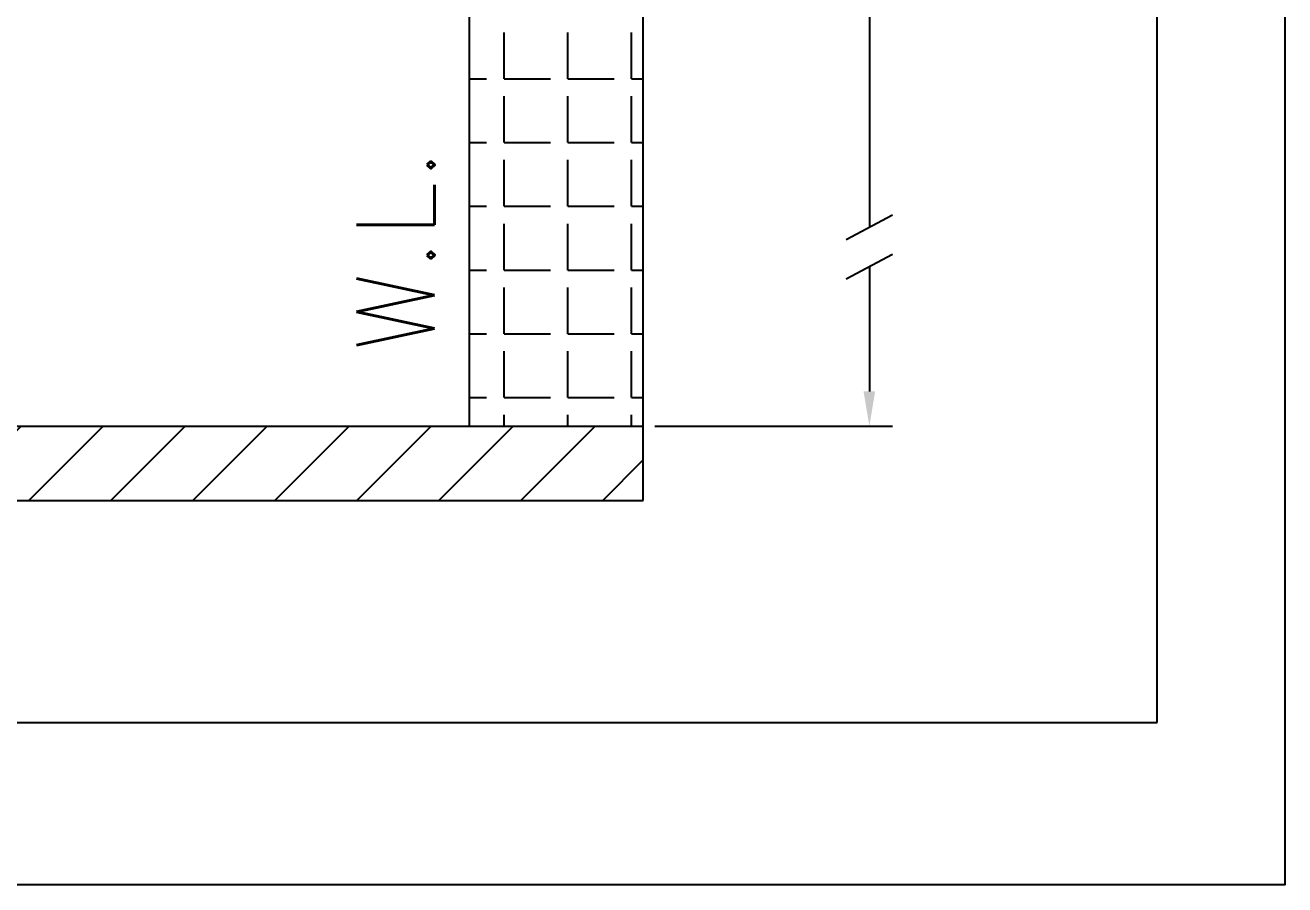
# Model space of a CAD drawing. Extents: x 1944 to 4044, y -46 to 2924.
# Drawn here: x 3500 to 4044, y -46 to 325 of the extents above; entities that cross this region are included whole.
import ezdxf

# ---------------------------------------------------------------- set-up
doc = ezdxf.new("R2010")
doc.units = 0
doc.header["$LTSCALE"] = 23.1
doc.layers.get('0').update_dxf_attribs({"linetype": 'CONTINUOUS'})
doc.layers.add('D', color=2, linetype='CONTINUOUS')
doc.layers.add('HT', color=3, linetype='CONTINUOUS')
doc.styles.get("Standard").update_dxf_attribs({"font": 'txt.shx', "bigfont": 'whgtxt.shx'})

msp = doc.modelspace()

# ---------------------------------------------------------------- hatches: boundary and pattern name
at = {"layer": 'HT', "ltscale": 0.5}
h = msp.add_hatch(dxfattribs=at)
h.set_pattern_fill('ANSI31', color=256, scale=200, style=0)
h.set_pattern_definition([(45, (3566.208, 3861.404), (-17.67767, 17.67767), [])])
h.paths.add_polyline_path([(3767.02, 120.3), (3767.02, 152.3), (2692.02, 152.3), (2692.02, 120.3)])

# ---------------------------------------------------------------- linework, layer by layer
at = {"color": 4}
for p, q in [((3988.61, 24.46), (3988.61, 2769.46)), ((2113.61, 24.46), (3988.61, 24.46))]:
    msp.add_line(p, q, dxfattribs=at)
at = {"layer": 'D'}
for p, q in [((3864.48, 591.77), (3864.48, 238.19)), ((3854.48, 232.87), (3874.48, 243.51)), ((3854.48, 215.88), (3874.48, 226.52)), ((3864.48, 221.2), (3864.48, 167.3)), ((3772.02, 152.3), (3874.48, 152.3))]:
    msp.add_line(p, q, dxfattribs=at)
msp.add_lwpolyline([(1943.61, 2924.46), (4043.61, 2924.46), (4043.61, -45.54), (1943.61, -45.54)], close=True, dxfattribs=at)
msp.add_solid([(3861.98, 167.3), (3866.98, 167.3), (3864.48, 152.3)], dxfattribs=at)
at = {"layer": 'HT', "ltscale": 0.5}
for p, q in [((3692.02, 152.3), (3692.02, 1902.3)), ((3767.02, 120.3), (3767.02, 1902.3)), ((3706.96, 302.14), (3706.96, 322.14)), ((3734.46, 302.14), (3734.46, 322.14)), ((3761.96, 302.14), (3761.96, 322.14)), ((3692.02, 302.14), (3699.46, 302.14)), ((3706.96, 302.14), (3726.96, 302.14)), ((3734.46, 302.14), (3754.46, 302.14)), ((3761.96, 302.14), (3767.02, 302.14)), ((3706.96, 274.64), (3706.96, 294.64)), ((3734.46, 274.64), (3734.46, 294.64)), ((3761.96, 274.64), (3761.96, 294.64)), ((3692.02, 274.64), (3699.46, 274.64)), ((3706.96, 274.64), (3726.96, 274.64)), ((3734.46, 274.64), (3754.46, 274.64)), ((3761.96, 274.64), (3767.02, 274.64)), ((3706.96, 247.14), (3706.96, 267.14)), ((3734.46, 247.14), (3734.46, 267.14)), ((3761.96, 247.14), (3761.96, 267.14)), ((3692.02, 247.14), (3699.46, 247.14)), ((3706.96, 247.14), (3726.96, 247.14)), ((3734.46, 247.14), (3754.46, 247.14)), ((3761.96, 247.14), (3767.02, 247.14)), ((3706.96, 219.64), (3706.96, 239.64)), ((3734.46, 219.64), (3734.46, 239.64)), ((3761.96, 219.64), (3761.96, 239.64)), ((3692.02, 219.64), (3699.46, 219.64)), ((3706.96, 219.64), (3726.96, 219.64)), ((3734.46, 219.64), (3754.46, 219.64)), ((3761.96, 219.64), (3767.02, 219.64)), ((3706.96, 192.14), (3706.96, 212.14)), ((3734.46, 192.14), (3734.46, 212.14)), ((3761.96, 192.14), (3761.96, 212.14)), ((3692.02, 192.14), (3699.46, 192.14)), ((3706.96, 192.14), (3726.96, 192.14)), ((3734.46, 192.14), (3754.46, 192.14)), ((3761.96, 192.14), (3767.02, 192.14)), ((3706.96, 164.64), (3706.96, 184.64)), ((3734.46, 164.64), (3734.46, 184.64)), ((3761.96, 164.64), (3761.96, 184.64)), ((3692.02, 164.64), (3699.46, 164.64)), ((3706.96, 164.64), (3726.96, 164.64)), ((3734.46, 164.64), (3754.46, 164.64)), ((3761.96, 164.64), (3767.02, 164.64)), ((2692.02, 152.3), (3767.02, 152.3)), ((3706.96, 152.3), (3706.96, 157.14)), ((3734.46, 152.3), (3734.46, 157.14)), ((3761.96, 152.3), (3761.96, 157.14)), ((2692.02, 120.3), (3767.02, 120.3))]:
    msp.add_line(p, q, dxfattribs=at)

# ---------------------------------------------------------------- texts
at = {"color": 2, "insert": (3660.2, 228.29), "char_height": 33.6, "attachment_point": 5, "rotation": 90}
msp.add_mtext('\\A1;W.L.', dxfattribs=at)

doc.saveas('drawing.dxf')
